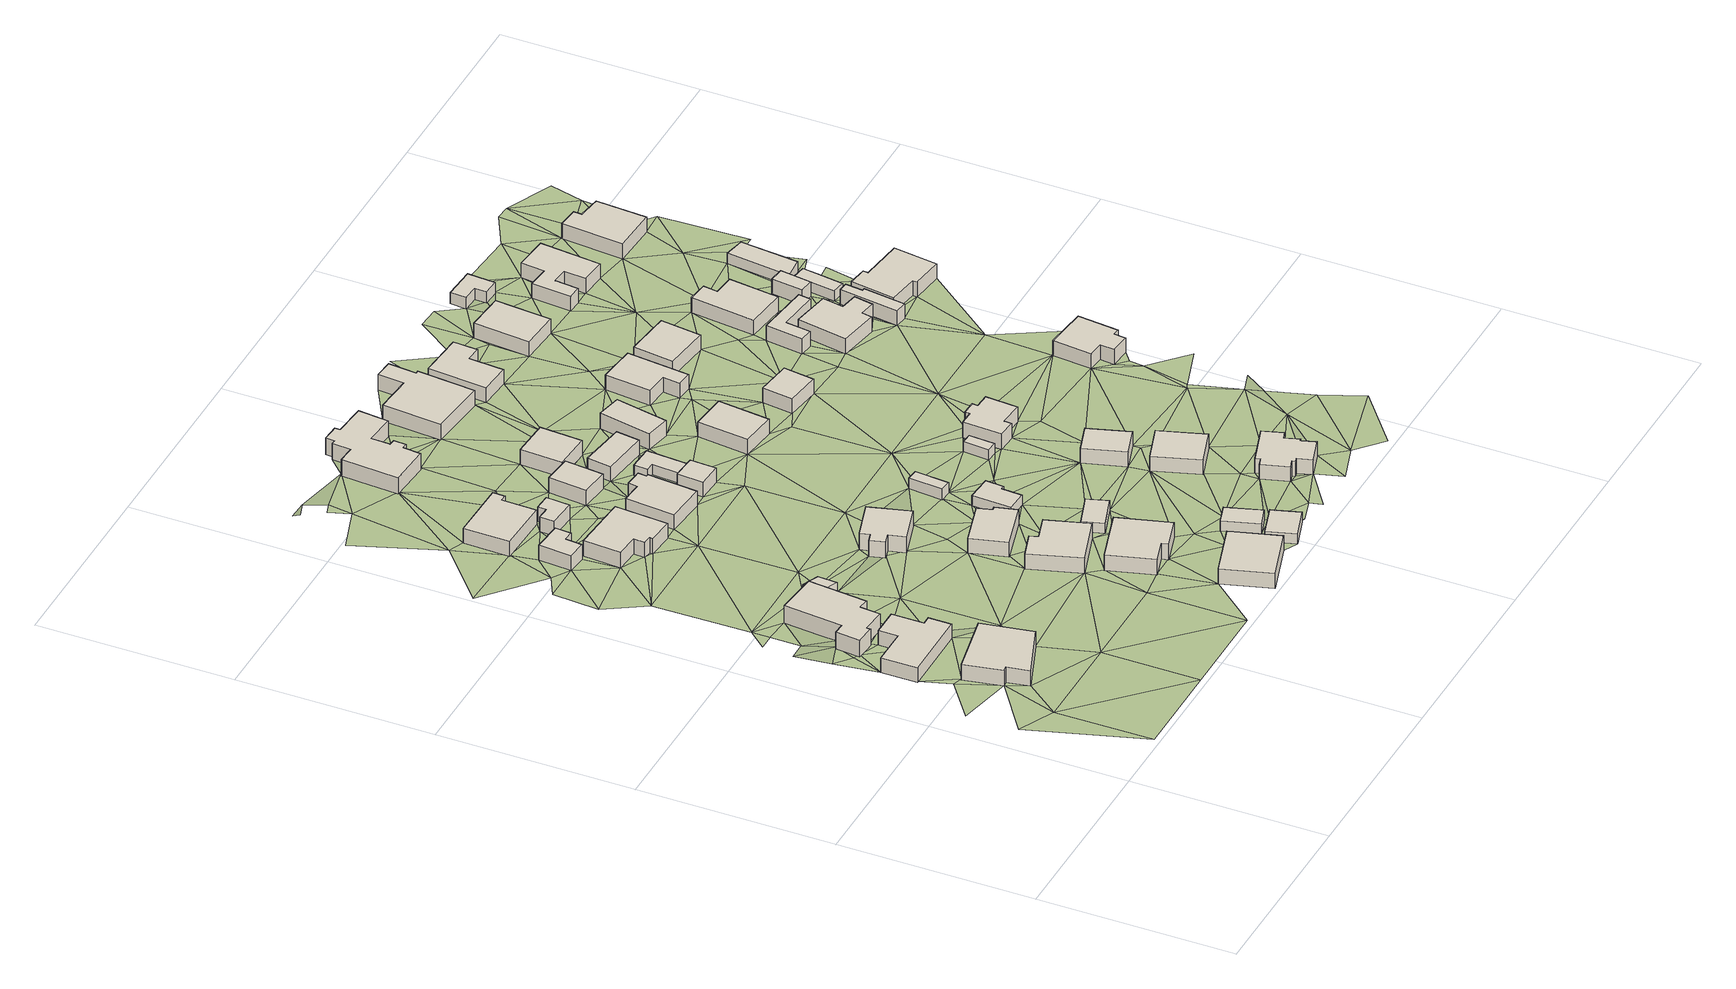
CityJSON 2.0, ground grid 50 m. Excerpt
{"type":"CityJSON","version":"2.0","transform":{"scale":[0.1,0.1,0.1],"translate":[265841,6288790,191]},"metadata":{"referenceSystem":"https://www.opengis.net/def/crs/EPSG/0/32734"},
"CityObjects":{
"building1":{"type":"Building","attributes":{"address":"4 Halbeck Street Mamre 7347 Cape Town","building":"house","building:levels":"1","building_height":4.1,"roof_height":198.18,"ground_height":194.08,"plus_code":"4FRWFFPH+6MH"},"geometry":[{"type":"Solid","lod":"1","boundaries":[[[[0,1,2,3]],[[1,4,5,2]],[[4,6,7,5]],[[6,8,9,7]],[[8,10,11,9]],[[10,0,3,11]],[[3,2,5,7,9,11]],[[10,8,6,4,1,0]]]]}]},
"building2":{"type":"Building","attributes":{"address":"2 Halbeck Street Mamre 7347 Cape Town","building":"house","building:levels":"1","building_height":4.1,"roof_height":197.88,"ground_height":193.78,"plus_code":"4FRWFFPH+8M3"},"geometry":[{"type":"Solid","lod":"1","boundaries":[[[[12,13,14,15]],[[13,16,17,14]],[[16,18,19,17]],[[18,20,21,19]],[[20,22,23,21]],[[22,24,25,23]],[[24,26,27,25]],[[26,12,15,27]],[[15,14,17,19,21,23,25,27]],[[26,24,22,20,18,16,13,12]]]]}]},
"building3":{"type":"Building","attributes":{"address":"29 Main Road Mamre 7347 Cape Town","building":"house","building:levels":"1","building_height":4.1,"roof_height":197.88,"ground_height":193.78,"plus_code":"4FRWFFPH+9MH"},"geometry":[{"type":"Solid","lod":"1","boundaries":[[[[28,29,30,31]],[[29,32,33,30]],[[32,34,35,33]],[[34,36,37,35]],[[36,38,39,37]],[[38,40,41,39]],[[40,42,43,41]],[[42,44,45,43]],[[44,46,47,45]],[[46,28,31,47]],[[31,30,33,35,37,39,41,43,45,47]],[[46,44,42,40,38,36,34,32,29,28]]]]}]},
"building4":{"type":"Building","attributes":{"building":"cabin","building:levels":"1","building_height":2.8,"roof_height":196.08,"ground_height":193.28,"plus_code":"4FRWFFPH+9PW"},"geometry":[{"type":"Solid","lod":"1","boundaries":[[[[48,49,50,51]],[[49,52,53,50]],[[52,54,55,53]],[[54,48,51,55]],[[51,50,53,55]],[[54,52,49,48]]]]}]},
"building5":{"type":"Building","attributes":{"address":"Main Road Mamre 7347 Cape Town","building":"garage","building:levels":"1","building_height":4.1,"roof_height":197.1,"ground_height":193,"plus_code":"4FRWFFPH+JM9"},"geometry":[{"type":"Solid","lod":"1","boundaries":[[[[56,57,58,59]],[[57,60,61,58]],[[60,62,63,61]],[[62,64,65,63]],[[64,66,67,65]],[[66,56,59,67]],[[59,58,61,63,65,67]],[[66,64,62,60,57,56]]]]}]},
"building6":{"type":"Building","attributes":{"address":"12 Main Road Mamre 7347 Cape Town","building":"house","building:levels":"1","building_height":4.1,"roof_height":197.12,"ground_height":193.02,"plus_code":"4FRWFFPH+HPG"},"geometry":[{"type":"Solid","lod":"1","boundaries":[[[[68,69,70,71]],[[69,72,73,70]],[[72,74,75,73]],[[74,76,77,75]],[[76,78,79,77]],[[78,80,81,79]],[[80,82,83,81]],[[82,68,71,83]],[[71,70,73,75,77,79,81,83]],[[82,80,78,76,74,72,69,68]]]]}]},
"building7":{"type":"Building","attributes":{"address":"11 Tol Street Mamre 7347 Cape Town","building":"house","building:levels":"1","building_height":4.1,"roof_height":196.89,"ground_height":192.79,"plus_code":"4FRWFFPH+MP6"},"geometry":[{"type":"Solid","lod":"1","boundaries":[[[[84,85,86,87]],[[85,88,89,86]],[[88,90,91,89]],[[90,92,93,91]],[[92,94,95,93]],[[94,84,87,95]],[[87,86,89,91,93,95]],[[94,92,90,88,85,84]]]]}]},
"building8":{"type":"Building","attributes":{"address":"Tol Street Mamre 7347 Cape Town","building":"garage","building:levels":"1","building_height":4.1,"roof_height":197.12,"ground_height":193.02,"plus_code":"4FRWFFPH+JPP"},"geometry":[{"type":"Solid","lod":"1","boundaries":[[[[96,97,98,99]],[[97,100,101,98]],[[100,102,103,101]],[[102,104,105,103]],[[104,106,107,105]],[[106,96,99,107]],[[99,98,101,103,105,107]],[[106,104,102,100,97,96]]]]}]},
"building9":{"type":"Building","attributes":{"address":"5 Halbeck Street Mamre 7347 Cape Town","building":"house","building:levels":"1","building_height":4.1,"roof_height":198.06,"ground_height":193.96,"plus_code":"4FRWFFPH+6VP"},"geometry":[{"type":"Solid","lod":"1","boundaries":[[[[108,109,110,111]],[[109,112,113,110]],[[112,114,115,113]],[[114,116,117,115]],[[116,118,119,117]],[[118,108,111,119]],[[111,110,113,115,117,119]],[[118,116,114,112,109,108]]]]}]},
"building10":{"type":"Building","attributes":{"address":"1 Halbeck Street Mamre 7347 Cape Town","building":"house","building:levels":"1","building_height":4.1,"roof_height":197.85,"ground_height":193.75,"plus_code":"4FRWFFPH+9RH"},"geometry":[{"type":"Solid","lod":"1","boundaries":[[[[120,121,122,123]],[[121,124,125,122]],[[124,126,127,125]],[[126,128,129,127]],[[128,130,131,129]],[[130,132,133,131]],[[132,134,135,133]],[[134,120,123,135]],[[123,122,125,127,129,131,133,135]],[[134,132,130,128,126,124,121,120]]]]}]},
"building11":{"type":"Building","attributes":{"address":"9 Halbeck Street Mamre 7347 Cape Town","building":"house","building:levels":"1","building_height":4.1,"roof_height":198.34,"ground_height":194.24,"plus_code":"4FRWFFPH+3WQ"},"geometry":[{"type":"Solid","lod":"1","boundaries":[[[[136,137,138,139]],[[137,140,141,138]],[[140,142,143,141]],[[142,136,139,143]],[[139,138,141,143]],[[142,140,137,136]]]]}]},
"building12":{"type":"Building","attributes":{"address":"7 Halbeck Street Mamre 7347 Cape Town","building":"house","building:levels":"1","building_height":4.1,"roof_height":198.2,"ground_height":194.1,"plus_code":"4FRWFFPH+5WF"},"geometry":[{"type":"Solid","lod":"1","boundaries":[[[[144,145,146,147]],[[145,148,149,146]],[[148,150,151,149]],[[150,152,153,151]],[[152,154,155,153]],[[154,144,147,155]],[[147,146,149,151,153,155]],[[154,152,150,148,145,144]]]]}]},
"building13":{"type":"Building","attributes":{"address":"3 Halbeck Street Mamre 7347 Cape Town","building":"house","building:levels":"1","building_height":4.1,"roof_height":197.85,"ground_height":193.75,"plus_code":"4FRWFFPH+7VW"},"geometry":[{"type":"Solid","lod":"1","boundaries":[[[[156,157,158,159]],[[157,160,161,158]],[[160,162,163,161]],[[162,164,165,163]],[[164,166,167,165]],[[166,156,159,167]],[[159,158,161,163,165,167]],[[166,164,162,160,157,156]]]]}]},
"building14":{"type":"Building","attributes":{"address":"10 Main Road Mamre 7347 Cape Town","building":"house","building:levels":"1","building_height":4.1,"roof_height":197.12,"ground_height":193.02,"plus_code":"4FRWFFPH+HR6"},"geometry":[{"type":"Solid","lod":"1","boundaries":[[[[168,169,170,171]],[[169,172,173,170]],[[172,174,175,173]],[[174,176,177,175]],[[176,178,179,177]],[[178,180,181,179]],[[180,182,183,181]],[[182,168,171,183]],[[171,170,173,175,177,179,181,183]],[[182,180,178,176,174,172,169,168]]]]}]},
"building15":{"type":"Building","attributes":{"address":"Tol Street Mamre 7347 Cape Town","building":"yes","building:levels":"1","building_height":4.1,"roof_height":197.12,"ground_height":193.02,"plus_code":"4FRWFFPH+JQQ"},"geometry":[{"type":"Solid","lod":"1","boundaries":[[[[184,185,186,187]],[[185,188,189,186]],[[188,190,191,189]],[[190,184,187,191]],[[187,186,189,191]],[[190,188,185,184]]]]}]},
"building16":{"type":"Building","attributes":{"address":"Halbeck Street Mamre 7347 Cape Town","building":"cabin","building:levels":"1","building_height":2.8,"roof_height":196.58,"ground_height":193.78,"plus_code":"4FRWFFPH+6WQ"},"geometry":[{"type":"Solid","lod":"1","boundaries":[[[[192,193,194,195]],[[193,196,197,194]],[[196,198,199,197]],[[198,192,195,199]],[[195,194,197,199]],[[198,196,193,192]]]]}]},
"building17":{"type":"Building","attributes":{"building":"garage","building:levels":"1","building_height":4.1,"roof_height":197.29,"ground_height":193.19,"plus_code":"4FRWFFPH+GVR"},"geometry":[{"type":"Solid","lod":"1","boundaries":[[[[200,201,202,203]],[[201,204,205,202]],[[204,206,207,205]],[[206,208,209,207]],[[208,200,203,209]],[[203,202,205,207,209]],[[208,206,204,201,200]]]]}]},
"building18":{"type":"Building","attributes":{"address":"Halbeck Street Mamre 7347 Cape Town","building":"cabin","building:levels":"1","building_height":2.8,"roof_height":197.04,"ground_height":194.24,"plus_code":"4FRWFFPJ+32J"},"geometry":[{"type":"Solid","lod":"1","boundaries":[[[[210,211,212,213]],[[211,214,215,212]],[[214,216,217,215]],[[216,210,213,217]],[[213,212,215,217]],[[216,214,211,210]]]]}]},
"building19":{"type":"Building","attributes":{"address":"14 Tol Street Mamre 7347 Cape Town","building":"house","building:levels":"1","building_height":4.1,"roof_height":196.75,"ground_height":192.65,"plus_code":"4FRWFFPH+RQ2"},"geometry":[{"type":"Solid","lod":"1","boundaries":[[[[218,219,220,221]],[[219,222,223,220]],[[222,224,225,223]],[[224,226,227,225]],[[226,228,229,227]],[[228,230,231,229]],[[230,232,233,231]],[[232,234,235,233]],[[234,236,237,235]],[[236,238,239,237]],[[238,240,241,239]],[[240,242,243,241]],[[242,244,245,243]],[[244,246,247,245]],[[246,248,249,247]],[[248,218,221,249]],[[221,220,223,225,227,229,231,233,235,237,239,241,243,245,247,249]],[[248,246,244,242,240,238,236,234,232,230,228,226,224,222,219,218]]]]}]},
"building20":{"type":"Building","attributes":{"address":"Halbeck Street Mamre 7347 Cape Town","building":"cabin","building:levels":"1","building_height":2.8,"roof_height":196.9,"ground_height":194.1,"plus_code":"4FRWFFPH+4X9"},"geometry":[{"type":"Solid","lod":"1","boundaries":[[[[250,251,252,253]],[[251,254,255,252]],[[254,256,257,255]],[[256,250,253,257]],[[253,252,255,257]],[[256,254,251,250]]]]}]},
"building21":{"type":"Building","attributes":{"address":"Halbeck Street Mamre 7347 Cape Town","building":"cabin","building:levels":"1","building_height":2.8,"roof_height":196.37,"ground_height":193.57,"plus_code":"4FRWFFPH+8W4"},"geometry":[{"type":"Solid","lod":"1","boundaries":[[[[258,259,260,261]],[[259,262,263,260]],[[262,264,265,263]],[[264,266,267,265]],[[266,268,269,267]],[[268,258,261,269]],[[261,260,263,265,267,269]],[[268,266,264,262,259,258]]]]}]},
"building22":{"type":"Building","attributes":{"building":"cabin","building:levels":"1","building_height":2.8,"roof_height":195.99,"ground_height":193.19,"plus_code":"4FRWFFPH+HVC"},"geometry":[{"type":"Solid","lod":"1","boundaries":[[[[200,270,271,272]],[[270,273,274,271]],[[273,275,276,274]],[[275,277,278,276]],[[277,201,279,278]],[[201,200,272,279]],[[272,271,274,276,278,279]],[[201,277,275,273,270,200]]]]}]},
"building23":{"type":"Building","attributes":{"building":"cabin","building:levels":"1","building_height":2.8,"roof_height":196.37,"ground_height":193.57,"plus_code":"4FRWFFPH+9WG"},"geometry":[{"type":"Solid","lod":"1","boundaries":[[[[280,281,282,283]],[[281,284,285,282]],[[284,286,287,285]],[[286,280,283,287]],[[283,282,285,287]],[[286,284,281,280]]]]}]},
"building24":{"type":"Building","attributes":{"address":"9 Tol Street Mamre 7347 Cape Town","building":"house","building:levels":"1","building_height":4.1,"roof_height":197.11,"ground_height":193.01,"plus_code":"4FRWFFPH+MRG"},"geometry":[{"type":"Solid","lod":"1","boundaries":[[[[288,289,290,291]],[[289,292,293,290]],[[292,294,295,293]],[[294,288,291,295]],[[291,290,293,295]],[[294,292,289,288]]]]}]},
"building25":{"type":"Building","attributes":{"address":"Tol Street Mamre 7347 Cape Town","building":"yes","building:levels":"1","building_height":4.1,"roof_height":197.29,"ground_height":193.19,"plus_code":"4FRWFFPH+JVC"},"geometry":[{"type":"Solid","lod":"1","boundaries":[[[[296,297,298,299]],[[297,300,301,298]],[[300,302,303,301]],[[302,296,299,303]],[[299,298,301,303]],[[302,300,297,296]]]]}]},
"building26":{"type":"Building","attributes":{"address":"Tol Street Mamre 7347 Cape Town","building":"house","building:levels":"1","building_height":4.1,"roof_height":197.29,"ground_height":193.19,"plus_code":"4FRWFFPH+JWC"},"geometry":[{"type":"Solid","lod":"1","boundaries":[[[[304,305,306,307]],[[305,308,309,306]],[[308,310,311,309]],[[310,304,307,311]],[[307,306,309,311]],[[310,308,305,304]]]]}]},
"building27":{"type":"Building","attributes":{"address":"8 Main Road Mamre 7347 Cape Town","building":"house","building:levels":"1","building_height":4.1,"roof_height":197.35,"ground_height":193.25,"plus_code":"4FRWFFPH+GWX"},"geometry":[{"type":"Solid","lod":"1","boundaries":[[[[312,313,314,315]],[[313,316,317,314]],[[316,318,319,317]],[[318,312,315,319]],[[315,314,317,319]],[[318,316,313,312]]]]}]},
"building28":{"type":"Building","attributes":{"address":"12 Tol Street Mamre 7347 Cape Town","building":"house","building:levels":"1","building_height":4.1,"roof_height":197.01,"ground_height":192.91,"plus_code":"4FRWFFPH+QVR"},"geometry":[{"type":"Solid","lod":"1","boundaries":[[[[320,321,322,323]],[[321,324,325,322]],[[324,326,327,325]],[[326,328,329,327]],[[328,330,331,329]],[[330,332,333,331]],[[332,334,335,333]],[[334,320,323,335]],[[323,322,325,327,329,331,333,335]],[[334,332,330,328,326,324,321,320]]]]}]},
"building29":{"type":"Building","attributes":{"building":"cabin","building:levels":"1","building_height":2.8,"roof_height":196.37,"ground_height":193.57,"plus_code":"4FRWFFPJ+922"},"geometry":[{"type":"Solid","lod":"1","boundaries":[[[[336,337,338,339]],[[337,340,341,338]],[[340,342,343,341]],[[342,336,339,343]],[[339,338,341,343]],[[342,340,337,336]]]]}]},
"building30":{"type":"Building","attributes":{"address":"2 Khorhamer Street Mamre 7347 Cape Town","building":"house","building:levels":"1","building_height":4.1,"roof_height":197.98,"ground_height":193.88,"plus_code":"4FRWFFPJ+732"},"geometry":[{"type":"Solid","lod":"1","boundaries":[[[[344,345,346,347]],[[345,348,349,346]],[[348,350,351,349]],[[350,344,347,351]],[[347,346,349,351]],[[350,348,345,344]]]]}]},
"building31":{"type":"Building","attributes":{"address":"4 Khorhamer Street Mamre 7347 Cape Town","building":"house","building:levels":"1","building_height":4.1,"roof_height":197.98,"ground_height":193.88,"plus_code":"4FRWFFPJ+633"},"geometry":[{"type":"Solid","lod":"1","boundaries":[[[[352,353,354,355]],[[353,356,357,354]],[[356,358,359,357]],[[358,352,355,359]],[[355,354,357,359]],[[358,356,353,352]]]]}]},
"building32":{"type":"Building","attributes":{"address":"6 Khorhamer Street Mamre 7347 Cape Town","building":"house","building:levels":"1","building_height":4.1,"roof_height":198.39,"ground_height":194.29,"plus_code":"4FRWFFPJ+446"},"geometry":[{"type":"Solid","lod":"1","boundaries":[[[[360,361,362,363]],[[361,364,365,362]],[[364,366,367,365]],[[366,368,369,367]],[[368,370,371,369]],[[370,372,373,371]],[[372,374,375,373]],[[374,376,377,375]],[[376,378,379,377]],[[378,380,381,379]],[[380,382,383,381]],[[382,384,385,383]],[[384,386,387,385]],[[386,360,363,387]],[[363,362,365,367,369,371,373,375,377,379,381,383,385,387]],[[386,384,382,380,378,376,374,372,370,368,366,364,361,360]]]]}]},
"building33":{"type":"Building","attributes":{"address":"25 Main Road Mamre 7347 Cape Town","building":"house","building:levels":"1","building_height":4.1,"roof_height":197.7,"ground_height":193.6,"plus_code":"4FRWFFPJ+925"},"geometry":[{"type":"Solid","lod":"1","boundaries":[[[[388,389,390,391]],[[389,392,393,390]],[[392,394,395,393]],[[394,396,397,395]],[[396,398,399,397]],[[398,400,401,399]],[[400,402,403,401]],[[402,404,405,403]],[[404,406,407,405]],[[406,388,391,407]],[[391,390,393,395,397,399,401,403,405,407]],[[406,404,402,400,398,396,394,392,389,388]]]]}]},
"building34":{"type":"Building","attributes":{"address":"10 Tol Street Mamre 7347 Cape Town","building":"house","building:levels":"1","building_height":4.1,"roof_height":197.01,"ground_height":192.91,"plus_code":"4FRWFFPH+QW7"},"geometry":[{"type":"Solid","lod":"1","boundaries":[[[[408,409,410,411]],[[409,412,413,410]],[[412,414,415,413]],[[414,416,417,415]],[[416,418,419,417]],[[418,408,411,419]],[[411,410,413,415,417,419]],[[418,416,414,412,409,408]]]]}]},
"building35":{"type":"Building","attributes":{"address":"7 Tol Street Mamre 7347 Cape Town","building":"house","building:levels":"1","building_height":4.1,"roof_height":197.16,"ground_height":193.06,"plus_code":"4FRWFFPH+JXW"},"geometry":[{"type":"Solid","lod":"1","boundaries":[[[[420,421,422,423]],[[421,424,425,422]],[[424,426,427,425]],[[426,428,429,427]],[[428,430,431,429]],[[430,420,423,431]],[[423,422,425,427,429,431]],[[430,428,426,424,421,420]]]]}]},
"building36":{"type":"Building","attributes":{"address":"6 Main Road Mamre 7347 Cape Town","building":"house","building:levels":"1","building_height":4.1,"roof_height":197.35,"ground_height":193.25,"plus_code":"4FRWFFPJ+G2F"},"geometry":[{"type":"Solid","lod":"1","boundaries":[[[[432,433,434,435]],[[433,436,437,434]],[[436,438,439,437]],[[438,432,435,439]],[[435,434,437,439]],[[438,436,433,432]]]]}]},
"building37":{"type":"Building","attributes":{"address":"5 Tol Street Mamre 7347 Cape Town","building":"house","building:levels":"1","building_height":4.1,"roof_height":197.27,"ground_height":193.17,"plus_code":"4FRWFFPJ+J2W"},"geometry":[{"type":"Solid","lod":"1","boundaries":[[[[440,441,442,443]],[[441,444,445,442]],[[444,446,447,445]],[[446,440,443,447]],[[443,442,445,447]],[[446,444,441,440]]]]}]},
"building38":{"type":"Building","attributes":{"address":"8 Tol Street Mamre 7347 Cape Town","building":"house","building:levels":"1","building_height":4.1,"roof_height":197.14,"ground_height":193.04,"plus_code":"4FRWFFPJ+Q2C"},"geometry":[{"type":"Solid","lod":"1","boundaries":[[[[448,449,450,451]],[[449,452,453,450]],[[452,454,455,453]],[[454,448,451,455]],[[451,450,453,455]],[[454,452,449,448]]]]}]},
"building39":{"type":"Building","attributes":{"address":"Main Road Mamre 7347 Cape Town","building":"yes","building:levels":"1","building_height":4.1,"roof_height":197.38,"ground_height":193.28,"plus_code":"4FRWFFPJ+H42"},"geometry":[{"type":"Solid","lod":"1","boundaries":[[[[456,457,458,459]],[[457,460,461,458]],[[460,462,463,461]],[[462,464,465,463]],[[464,466,467,465]],[[466,456,459,467]],[[459,458,461,463,465,467]],[[466,464,462,460,457,456]]]]}]},
"building40":{"type":"Building","attributes":{"address":"23 Main Road Mamre 7347 Cape Town","building":"house","building:levels":"1","building_height":4.1,"roof_height":197.8,"ground_height":193.7,"plus_code":"4FRWFFPJ+86J"},"geometry":[{"type":"Solid","lod":"1","boundaries":[[[[468,469,470,471]],[[469,472,473,470]],[[472,474,475,473]],[[474,476,477,475]],[[476,478,479,477]],[[478,480,481,479]],[[480,482,483,481]],[[482,468,471,483]],[[471,470,473,475,477,479,481,483]],[[482,480,478,476,474,472,469,468]]]]}]},
"building41":{"type":"Building","attributes":{"address":"4 Main Road Mamre 7347 Cape Town","building":"house","building:levels":"1","building_height":4.1,"roof_height":197.38,"ground_height":193.28,"plus_code":"4FRWFFPJ+G4H"},"geometry":[{"type":"Solid","lod":"1","boundaries":[[[[484,485,486,487]],[[485,488,489,486]],[[488,490,491,489]],[[490,492,493,491]],[[492,494,495,493]],[[494,496,497,495]],[[496,498,499,497]],[[498,484,487,499]],[[487,486,489,491,493,495,497,499]],[[498,496,494,492,490,488,485,484]]]]}]},
"building42":{"type":"Building","attributes":{"address":"Tol Street Mamre 7347 Cape Town","building":"cabin","building:levels":"1","building_height":2.8,"roof_height":196.01,"ground_height":193.21,"plus_code":"4FRWFFPJ+R2H"},"geometry":[{"type":"Solid","lod":"1","boundaries":[[[[500,501,502,503]],[[501,504,505,502]],[[504,506,507,505]],[[506,508,509,507]],[[508,510,511,509]],[[510,500,503,511]],[[503,502,505,507,509,511]],[[510,508,506,504,501,500]]]]}]},
"building43":{"type":"Building","attributes":{"address":"3 Tol Street Mamre 7347 Cape Town","building":"house","building:levels":"1","building_height":4.1,"roof_height":197.27,"ground_height":193.17,"plus_code":"4FRWFFPJ+J44"},"geometry":[{"type":"Solid","lod":"1","boundaries":[[[[512,513,514,515]],[[513,516,517,514]],[[516,518,519,517]],[[518,520,521,519]],[[520,522,523,521]],[[522,512,515,523]],[[515,514,517,519,521,523]],[[522,520,518,516,513,512]]]]}]},
"building44":{"type":"Building","attributes":{"building":"garage","building:levels":"1","building_height":4.1,"roof_height":197.36,"ground_height":193.26,"plus_code":"4FRWFFPJ+G54"},"geometry":[{"type":"Solid","lod":"1","boundaries":[[[[524,525,526,527]],[[525,528,529,526]],[[528,530,531,529]],[[530,532,533,531]],[[532,534,535,533]],[[534,524,527,535]],[[527,526,529,531,533,535]],[[534,532,530,528,525,524]]]]}]},
"building45":{"type":"Building","attributes":{"address":"6 Tol Street Mamre 7347 Cape Town","building":"house","building:levels":"1","building_height":4.1,"roof_height":197.31,"ground_height":193.21,"plus_code":"4FRWFFPJ+Q46"},"geometry":[{"type":"Solid","lod":"1","boundaries":[[[[536,537,538,539]],[[537,540,541,538]],[[540,542,543,541]],[[542,544,545,543]],[[544,546,547,545]],[[546,548,549,547]],[[548,550,551,549]],[[550,552,553,551]],[[552,554,555,553]],[[554,536,539,555]],[[539,538,541,543,545,547,549,551,553,555]],[[554,552,550,548,546,544,542,540,537,536]]]]}]},
"building46":{"type":"Building","attributes":{"address":"Tol Street Mamre 7347 Cape Town","building":"yes","building:levels":"1","building_height":4.1,"roof_height":197.27,"ground_height":193.17,"plus_code":"4FRWFFPJ+H5P"},"geometry":[{"type":"Solid","lod":"1","boundaries":[[[[556,557,558,559]],[[557,560,561,558]],[[560,562,563,561]],[[562,556,559,563]],[[559,558,561,563]],[[562,560,557,556]]]]}]},
"building47":{"type":"Building","attributes":{"building":"cabin","building:levels":"1","building_height":2.8,"roof_height":195.97,"ground_height":193.17,"plus_code":"4FRWFFPJ+H55"},"geometry":[{"type":"Solid","lod":"1","boundaries":[[[[564,565,566,567]],[[565,568,569,566]],[[568,570,571,569]],[[570,572,573,571]],[[572,564,567,573]],[[567,566,569,571,573]],[[572,570,568,565,564]]]]}]},
"building48":{"type":"Building","attributes":{"address":"2 Main Road Mamre 7347 Cape Town","building":"house","building:levels":"1","building_height":4.1,"roof_height":197.36,"ground_height":193.26,"plus_code":"4FRWFFPJ+G68"},"geometry":[{"type":"Solid","lod":"1","boundaries":[[[[574,575,576,577]],[[575,578,579,576]],[[578,580,581,579]],[[580,582,583,581]],[[582,584,585,583]],[[584,586,587,585]],[[586,588,589,587]],[[588,574,577,589]],[[577,576,579,581,583,585,587,589]],[[588,586,584,582,580,578,575,574]]]]}]},
"building49":{"type":"Building","attributes":{"building":"cabin","building:levels":"1","building_height":2.8,"roof_height":195.97,"ground_height":193.17,"plus_code":"4FRWFFPJ+J66"},"geometry":[{"type":"Solid","lod":"1","boundaries":[[[[590,591,592,593]],[[591,594,595,592]],[[594,596,597,595]],[[596,590,593,597]],[[593,592,595,597]],[[596,594,591,590]]]]}]},
"building50":{"type":"Building","attributes":{"address":"4 Tol Street Mamre 7347 Cape Town","building":"house","building:levels":"1","building_height":4.1,"roof_height":197.26,"ground_height":193.16,"plus_code":"4FRWFFPJ+Q55"},"geometry":[{"type":"Solid","lod":"1","boundaries":[[[[598,599,600,601]],[[599,602,603,600]],[[602,604,605,603]],[[604,606,607,605]],[[606,608,609,607]],[[608,598,601,609]],[[601,600,603,605,607,609]],[[608,606,604,602,599,598]]]]}]},
"terrain1":{"type":"TINRelief","geometry":[{"type":"CompositeSurface","lod":"1","boundaries":[[[610,611,612]],[[613,610,612]],[[614,612,611]],[[613,615,616]],[[612,8,613]],[[615,617,618]],[[615,613,617]],[[619,613,8]],[[8,612,620]],[[18,621,622]],[[621,18,623]],[[620,612,614]],[[617,624,618]],[[625,622,626]],[[621,626,622]],[[623,18,16]],[[621,623,626]],[[625,626,627]],[[13,623,16]],[[13,628,623]],[[627,626,629]],[[620,630,8]],[[631,632,633]],[[624,617,634]],[[627,28,632]],[[629,28,627]],[[635,628,13]],[[635,636,628]],[[633,632,28]],[[12,635,13]],[[12,26,24]],[[630,637,634]],[[624,634,637]],[[638,620,614]],[[24,624,637]],[[635,12,639]],[[640,635,639]],[[49,633,28]],[[641,12,24]],[[56,642,643]],[[12,641,639]],[[641,24,637]],[[643,644,76]],[[28,645,49]],[[630,620,646]],[[52,645,639]],[[633,647,644]],[[648,633,49]],[[56,649,642]],[[650,649,651]],[[52,639,54]],[[56,643,76]],[[54,639,641]],[[630,646,637]],[[49,645,52]],[[652,650,651]],[[653,620,638]],[[56,66,649]],[[644,654,76]],[[647,633,648]],[[66,651,649]],[[49,48,648]],[[654,644,655]],[[57,56,76]],[[620,653,646]],[[637,166,641]],[[644,647,655]],[[54,641,656]],[[57,76,657]],[[652,651,94]],[[48,54,130]],[[57,657,60]],[[658,76,654]],[[646,659,637]],[[66,106,651]],[[60,657,62]],[[660,652,661]],[[659,166,637]],[[653,638,142]],[[126,648,48]],[[655,662,654]],[[66,64,106]],[[656,130,54]],[[656,641,663]],[[64,62,96]],[[48,130,126]],[[664,651,106]],[[166,663,641]],[[665,62,657]],[[666,652,94]],[[96,106,64]],[[647,667,655]],[[668,646,653]],[[669,653,142]],[[96,62,97]],[[668,653,669]],[[661,652,666]],[[670,671,672]],[[104,664,106]],[[673,661,674]],[[667,647,168]],[[128,126,130]],[[97,62,675]],[[676,656,663]],[[62,665,675]],[[166,659,677]],[[664,104,102]],[[142,678,669]],[[126,679,648]],[[680,664,102]],[[677,659,681]],[[682,666,94]],[[648,683,647]],[[680,102,684]],[[667,168,182]],[[668,108,646]],[[685,663,166]],[[667,182,665]],[[102,100,684]],[[669,678,686]],[[168,647,687]],[[661,688,674]],[[675,665,182]],[[688,672,674]],[[97,675,689]],[[678,142,140]],[[100,97,689]],[[690,663,685]],[[661,666,688]],[[675,182,689]],[[691,681,692]],[[677,681,157]],[[693,682,684]],[[188,684,100]],[[685,166,164]],[[683,648,679]],[[682,693,666]],[[124,679,126]],[[148,108,668]],[[100,689,188]],[[188,693,684]],[[689,182,178]],[[647,683,687]],[[691,157,681]],[[685,164,690]],[[180,178,182]],[[140,694,678]],[[694,695,678]],[[691,108,198]],[[696,689,178]],[[697,666,693]],[[198,108,192]],[[108,148,192]],[[140,698,216]],[[164,162,160]],[[210,216,698]],[[204,687,206]],[[216,699,140]],[[693,188,292]],[[157,258,160]],[[164,700,690]],[[690,286,124]],[[694,140,254]],[[687,204,701]],[[178,296,696]],[[196,691,198]],[[259,157,691]],[[296,178,702]],[[206,687,683]],[[254,140,699]],[[160,268,164]],[[688,703,222]],[[124,286,679]],[[702,704,701]],[[188,185,294]],[[148,193,192]],[[695,193,148]],[[697,693,292]],[[160,258,268]],[[292,188,294]],[[259,258,157]],[[702,701,275]],[[696,296,302]],[[701,204,275]],[[259,691,196]],[[302,185,696]],[[164,268,700]],[[296,702,273]],[[216,214,699]],[[694,254,251]],[[690,700,286]],[[208,206,683]],[[201,275,204]],[[705,697,706]],[[275,273,702]],[[275,201,277]],[[707,708,709]],[[250,699,214]],[[185,710,294]],[[711,700,268]],[[312,683,679]],[[185,302,710]],[[697,712,706]],[[196,193,713]],[[695,694,356]],[[273,297,296]],[[712,697,292]],[[264,262,259]],[[268,266,711]],[[708,706,712]],[[714,214,715]],[[708,716,709]],[[312,208,683]],[[695,356,193]],[[679,286,717]],[[273,270,718]],[[208,312,200]],[[251,356,694]],[[273,718,297]],[[714,719,214]],[[300,710,302]],[[712,716,708]],[[711,266,720]],[[266,264,720]],[[712,292,721]],[[270,200,722]],[[259,196,348]],[[312,679,717]],[[713,348,196]],[[713,193,350]],[[366,251,250]],[[366,250,214]],[[259,348,264]],[[270,722,718]],[[297,718,722]],[[284,717,286]],[[342,284,711]],[[722,300,297]],[[720,336,711]],[[723,716,712]],[[368,214,719]],[[722,200,318]],[[710,724,721]],[[348,720,264]],[[312,318,200]],[[716,723,244]],[[300,308,710]],[[193,356,350]],[[725,356,251]],[[368,366,214]],[[724,710,308]],[[726,251,366]],[[300,722,308]],[[350,348,713]],[[725,251,726]],[[342,711,336]],[[727,712,721]],[[728,729,719]],[[284,342,717]],[[318,730,722]],[[336,720,337]],[[721,724,727]],[[719,729,368]],[[720,348,731]],[[720,731,337]],[[732,312,717]],[[732,313,312]],[[361,726,366]],[[366,364,361]],[[368,372,370]],[[372,368,729]],[[418,727,724]],[[342,406,717]],[[723,733,320]],[[372,729,374]],[[734,350,356]],[[337,731,340]],[[430,724,308]],[[730,318,735]],[[726,736,725]],[[731,348,737]],[[406,342,340]],[[738,730,739]],[[340,731,406]],[[418,724,740]],[[726,361,360]],[[729,741,742]],[[406,402,717]],[[737,348,345]],[[344,350,734]],[[353,734,356]],[[308,738,430]],[[313,732,432]],[[735,318,316]],[[727,418,416]],[[739,730,743]],[[740,724,430]],[[736,726,360]],[[717,744,732]],[[316,313,438]],[[730,735,743]],[[727,416,745]],[[741,746,742]],[[344,734,353]],[[313,432,438]],[[404,402,406]],[[430,738,739]],[[334,747,745]],[[742,382,380]],[[748,737,749]],[[750,737,345]],[[717,402,751]],[[334,745,416]],[[386,384,382]],[[735,316,438]],[[744,432,732]],[[743,752,739]],[[737,750,749]],[[744,717,751]],[[735,753,743]],[[438,753,735]],[[400,398,396]],[[742,754,382]],[[740,430,755]],[[751,402,400]],[[746,754,742]],[[386,382,754]],[[756,740,757]],[[386,754,360]],[[758,344,353]],[[759,416,760]],[[758,353,736]],[[753,438,761]],[[344,472,345]],[[396,751,400]],[[736,360,762]],[[740,448,757]],[[430,428,755]],[[755,448,740]],[[345,472,750]],[[753,763,428]],[[746,764,765]],[[755,428,446]],[[757,766,760]],[[763,446,428]],[[763,753,767]],[[749,750,469]],[[754,762,360]],[[744,768,761]],[[746,769,754]],[[753,761,767]],[[766,757,448]],[[768,744,751]],[[396,749,469]],[[758,736,762]],[[344,758,472]],[[448,755,449]],[[760,766,454]],[[446,449,755]],[[769,746,765]],[[396,469,751]],[[448,454,766]],[[760,454,770]],[[761,768,771]],[[768,751,772]],[[769,773,754]],[[761,774,767]],[[754,773,762]],[[469,750,472]],[[466,761,771]],[[761,466,774]],[[771,768,772]],[[758,762,775]],[[776,770,454]],[[777,449,446]],[[758,775,778]],[[751,524,772]],[[779,762,773]],[[771,772,780]],[[777,446,444]],[[781,776,454]],[[758,778,472]],[[781,454,452]],[[782,751,469]],[[498,780,772]],[[783,774,466]],[[767,520,444]],[[767,774,520]],[[476,472,778]],[[476,474,472]],[[524,751,782]],[[460,780,498]],[[775,784,778]],[[540,452,449]],[[785,476,778]],[[542,449,777]],[[449,542,540]],[[783,520,774]],[[786,781,452]],[[478,476,785]],[[466,787,783]],[[444,520,777]],[[772,524,788]],[[786,789,781]],[[452,790,786]],[[462,460,498]],[[540,790,452]],[[542,777,544]],[[478,482,480]],[[464,787,466]],[[782,469,468]],[[791,792,788]],[[777,550,544]],[[462,498,793]],[[777,520,518]],[[788,524,791]],[[546,544,550]],[[524,782,525]],[[536,790,540]],[[794,791,524]],[[795,540,537]],[[550,548,546]],[[550,777,552]],[[536,796,790]],[[534,793,797]],[[536,540,795]],[[793,562,462]],[[787,464,562]],[[562,464,462]],[[797,794,534]],[[524,534,794]],[[796,536,798]],[[518,799,800]],[[588,525,782]],[[537,536,795]],[[787,562,560]],[[525,584,528]],[[562,793,556]],[[793,534,801]],[[560,800,787]],[[777,518,598]],[[801,556,793]],[[525,588,584]],[[528,584,582]],[[552,777,598]],[[801,534,532]],[[582,530,528]],[[582,532,530]],[[801,532,802]],[[560,557,800]],[[568,556,801]],[[798,536,803]],[[518,800,591]],[[588,586,584]],[[582,802,532]],[[782,574,588]],[[557,556,804]],[[556,568,804]],[[580,802,582]],[[800,557,591]],[[804,568,565]],[[536,554,803]],[[564,802,805]],[[802,580,805]],[[518,806,598]],[[557,804,591]],[[806,518,591]],[[580,578,805]],[[804,565,807]],[[808,554,552]],[[808,552,598]],[[805,809,564]],[[807,565,810]],[[554,808,803]],[[591,590,806]],[[590,807,810]],[[806,599,598]],[[803,808,811]],[[806,590,812]],[[813,814,815]],[[813,816,808]],[[599,806,817]],[[812,817,806]],[[808,816,811]],[[815,814,818]],[[815,818,813]],[[599,819,818]],[[599,817,819]],[[813,818,820]],[[813,820,816]],[[819,820,818]],[[816,820,821]]]}]}
},
"vertices":[
[332,530,29],[171,498,29],[171,498,72],[332,530,72],[190,400,29],[190,400,72],[204,402,29],[204,402,72],[215,345,29],[215,345,72],[357,398,29],[357,398,72],
[284,725,28],[214,725,28],[214,725,69],[284,725,69],[214,676,28],[214,676,69],[121,676,28],[121,676,69],[121,584,28],[121,584,69],[306,585,28],[306,585,69],[306,643,28],[306,643,69],[284,643,28],[284,643,69],
[211,959,20],[196,808,20],[196,808,69],[211,959,69],[167,810,20],[167,810,69],[161,747,20],[161,747,69],[211,743,20],[211,743,69],[212,753,20],[212,753,69],[274,748,20],[274,748,69],[278,800,20],[278,800,69],[305,796,20],[305,796,69],[320,948,20],[320,948,69],
[367,947,23],[325,965,23],[325,965,51],[367,947,51],[324,915,23],[324,915,51],[364,897,23],[364,897,51],
[190,1481,20],[240,1477,20],[240,1477,61],[190,1481,61],[244,1520,20],[244,1520,61],[270,1518,20],[270,1518,61],[273,1559,20],[273,1559,61],[197,1565,20],[197,1565,61],
[328,1341,18],[396,1336,18],[396,1336,61],[328,1341,61],[405,1471,18],[405,1471,61],[255,1481,18],[255,1481,61],[249,1384,18],[249,1384,61],[310,1380,18],[310,1380,61],[308,1352,18],[308,1352,61],[329,1350,18],[329,1350,61],
[184,1631,18],[320,1628,18],[320,1628,59],[184,1631,59],[322,1716,18],[322,1716,59],[338,1715,18],[338,1715,59],[339,1746,18],[339,1746,59],[186,1749,18],[186,1749,59],
[294,1571,20],[367,1567,20],[367,1567,61],[294,1571,61],[371,1627,20],[371,1627,61],[329,1629,20],[329,1629,61],[328,1607,20],[328,1607,61],[296,1609,20],[296,1609,61],
[789,458,28],[754,566,28],[754,566,71],[789,458,71],[692,547,28],[692,547,71],[685,568,28],[685,568,71],[618,547,28],[618,547,71],[660,417,28],[660,417,71],
[568,819,23],[665,847,23],[665,847,68],[568,819,68],[634,952,23],[634,952,68],[534,922,23],[534,922,68],[541,897,23],[541,897,68],[520,891,23],[520,891,68],[531,854,23],[531,854,68],[556,861,23],[556,861,68],
[787,0,31],[926,43,31],[926,43,73],[787,0,73],[888,168,31],[888,168,73],[748,125,31],[748,125,73],
[788,266,28],[869,290,28],[869,290,72],[788,266,72],[829,424,28],[829,424,72],[689,382,28],[689,382,72],[724,266,28],[724,266,72],[783,283,28],[783,283,72],
[646,599,28],[770,633,28],[770,633,68],[646,599,68],[755,688,28],[755,688,68],[746,686,28],[746,686,68],[735,723,28],[735,723,68],[620,691,28],[620,691,68],
[432,1336,20],[536,1327,20],[536,1327,61],[432,1336,61],[547,1455,20],[547,1455,61],[541,1456,20],[541,1456,61],[543,1478,20],[543,1478,61],[498,1482,20],[498,1482,61],[495,1458,20],[495,1458,61],[443,1462,20],[443,1462,61],
[506,1548,19],[516,1647,19],[516,1647,61],[506,1548,61],[442,1654,19],[442,1654,61],[432,1556,19],[432,1556,61],
[819,440,28],[904,468,28],[904,468,56],[819,440,56],[886,521,28],[886,521,56],[802,493,28],[802,493,56],
[636,1391,22],[594,1394,22],[594,1394,63],[636,1391,63],[574,1395,22],[574,1395,63],[570,1328,22],[570,1328,63],[633,1324,22],[633,1324,63],
[961,25,32],[1042,51,32],[1042,51,60],[961,25,60],[1019,122,32],[1019,122,60],[938,97,32],[938,97,60],
[371,2178,12],[369,2155,12],[369,2155,58],[371,2178,58],[358,2156,12],[358,2156,58],[355,2108,12],[355,2108,58],[311,2111,12],[311,2111,58],[301,1965,12],[301,1965,58],[407,1958,12],[407,1958,58],[411,2003,12],[411,2003,58],[425,2002,12],[425,2002,58],[427,2034,12],[427,2034,58],[411,2035,12],[411,2035,58],[413,2084,12],[413,2084,58],[490,2077,12],[490,2077,58],[497,2154,12],[497,2154,58],[414,2162,12],[414,2162,58],[414,2175,12],[414,2175,58],
[1015,133,31],[985,222,31],[985,222,59],[1015,133,59],[933,206,31],[933,206,59],[963,116,31],[963,116,59],
[787,660,26],[841,657,26],[841,657,54],[787,660,54],[844,710,26],[844,710,54],[854,709,26],[854,709,54],[857,756,26],[857,756,54],[792,760,26],[792,760,54],
[643,1503,22],[643,1503,50],[636,1391,50],[581,1506,22],[581,1506,50],[579,1470,22],[579,1470,50],[599,1469,22],[599,1469,50],[594,1394,50],
[786,831,24],[815,829,24],[815,829,54],[786,831,54],[822,915,24],[822,915,54],[793,918,24],[793,918,54],
[603,1645,19],[609,1753,19],[609,1753,61],[603,1645,61],[512,1758,19],[512,1758,61],[507,1650,19],[507,1650,61],
[535,1543,22],[656,1527,22],[656,1527,63],[535,1543,63],[664,1588,22],[664,1588,63],[544,1605,22],[544,1605,63],
[750,1504,20],[777,1639,20],[777,1639,63],[750,1504,63],[713,1652,20],[713,1652,63],[686,1517,20],[686,1517,63],
[761,1306,22],[853,1295,22],[853,1295,63],[761,1306,63],[868,1427,22],[868,1427,63],[776,1437,22],[776,1437,63],
[639,2172,16],[634,2105,16],[634,2105,60],[639,2172,60],[537,2113,16],[537,2113,60],[525,1963,16],[525,1963,60],[676,1948,16],[676,1948,60],[689,2096,16],[689,2096,60],[681,2096,16],[681,2096,60],[687,2168,16],[687,2168,60],
[967,799,26],[995,797,26],[995,797,54],[967,799,54],[999,863,26],[999,863,54],[972,865,26],[972,865,54],
[1148,524,29],[1114,628,29],[1114,628,70],[1148,524,70],[1039,604,29],[1039,604,70],[1072,500,29],[1072,500,70],
[1212,364,29],[1174,480,29],[1174,480,70],[1212,364,70],[1078,449,29],[1078,449,70],[1116,333,29],[1116,333,70],
[1268,260,33],[1166,227,33],[1166,227,74],[1268,260,74],[1170,215,33],[1170,215,74],[1149,208,33],[1149,208,74],[1171,140,33],[1171,140,74],[1192,147,33],[1192,147,74],[1195,138,33],[1195,138,74],[1205,142,33],[1205,142,74],[1217,105,33],[1217,105,74],[1284,126,33],[1284,126,74],[1272,163,33],[1272,163,74],[1278,165,33],[1278,165,74],[1266,201,33],[1266,201,74],[1285,208,33],[1285,208,74],
[1018,790,24],[1065,787,24],[1065,787,67],[1018,790,67],[1066,806,24],[1066,806,67],[1128,802,24],[1128,802,67],[1133,884,24],[1133,884,67],[1095,886,24],[1095,886,67],[1096,900,24],[1096,900,67],[1060,902,24],[1060,902,67],[1059,889,24],[1059,889,67],[1023,890,24],[1023,890,67],
[776,1922,19],[782,2011,19],[782,2011,60],[776,1922,60],[821,2008,19],[821,2008,60],[825,2070,19],[825,2070,60],[708,2079,19],[708,2079,60],[696,1928,19],[696,1928,60],
[840,1586,21],[898,1580,21],[898,1580,62],[840,1586,62],[893,1537,21],[893,1537,62],[933,1533,21],[933,1533,62],[950,1693,21],[950,1693,62],[852,1703,21],[852,1703,62],
[945,1280,22],[1035,1268,22],[1035,1268,63],[945,1280,63],[1046,1347,22],[1046,1347,63],[956,1359,22],[956,1359,63],
[962,1586,21],[1081,1572,21],[1081,1572,63],[962,1586,63],[1094,1676,21],[1094,1676,63],[975,1690,21],[975,1690,63],
[896,1914,20],[996,1906,20],[996,1906,61],[896,1914,61],[1008,2050,20],[1008,2050,61],[908,2058,20],[908,2058,61],
[1163,1356,22],[1197,1352,22],[1197,1352,64],[1163,1356,64],[1205,1416,22],[1205,1416,64],[1310,1403,22],[1310,1403,64],[1314,1435,22],[1314,1435,64],[1175,1452,22],[1175,1452,64],
[1501,824,27],[1391,836,27],[1391,836,68],[1501,824,68],[1381,736,27],[1381,736,68],[1422,732,27],[1422,732,68],[1418,696,27],[1418,696,68],[1470,691,27],[1470,691,68],[1473,721,27],[1473,721,68],[1490,719,27],[1490,719,68],
[1204,1267,22],[1306,1249,22],[1306,1249,64],[1204,1267,64],[1311,1275,22],[1311,1275,64],[1351,1268,22],[1351,1268,64],[1360,1317,22],[1360,1317,64],[1315,1325,22],[1315,1325,64],[1324,1379,22],[1324,1379,64],[1227,1396,22],[1227,1396,64],
[1042,2088,19],[1084,2086,19],[1084,2086,50],[1042,2088,50],[1088,2157,19],[1088,2157,50],[1006,2162,19],[1006,2162,50],[1003,2121,19],[1003,2121,50],[1044,2119,19],[1044,2119,50],
[1288,1474,21],[1303,1602,21],[1303,1602,63],[1288,1474,63],[1249,1608,21],[1249,1608,63],[1254,1645,21],[1254,1645,63],[1202,1651,21],[1202,1651,63],[1183,1486,21],[1183,1486,63],
[1351,1206,23],[1383,1202,23],[1383,1202,64],[1351,1206,64],[1397,1310,23],[1397,1310,64],[1390,1311,23],[1390,1311,64],[1395,1355,23],[1395,1355,64],[1371,1358,23],[1371,1358,64],
[1160,2057,22],[1154,1996,22],[1154,1996,63],[1160,2057,63],[1099,2002,22],[1099,2002,63],[1091,1901,22],[1091,1901,63],[1126,1898,22],[1126,1898,63],[1132,1958,22],[1132,1958,63],[1172,1955,22],[1172,1955,63],[1167,1899,22],[1167,1899,63],[1233,1893,22],[1233,1893,63],[1248,2049,22],[1248,2049,63],
[1371,1431,22],[1382,1511,22],[1382,1511,63],[1371,1431,63],[1344,1516,22],[1344,1516,63],[1334,1435,22],[1334,1435,63],
[1422,1440,22],[1427,1477,22],[1427,1477,50],[1422,1440,50],[1392,1482,22],[1392,1482,50],[1377,1376,22],[1377,1376,50],[1412,1371,22],[1412,1371,50],
[1553,1201,23],[1568,1314,23],[1568,1314,64],[1553,1201,64],[1457,1328,23],[1457,1328,64],[1458,1341,23],[1458,1341,64],[1409,1348,23],[1409,1348,64],[1393,1234,23],[1393,1234,64],[1471,1223,23],[1471,1223,64],[1470,1212,23],[1470,1212,64],
[1460,1647,21],[1407,1657,21],[1407,1657,50],[1460,1647,50],[1389,1493,21],[1389,1493,50],[1445,1498,21],[1445,1498,50],
[1323,1879,21],[1440,1873,21],[1440,1873,63],[1323,1879,63],[1448,2003,21],[1448,2003,63],[1388,2011,21],[1388,2011,63],[1389,2032,21],[1389,2032,63],[1337,2037,21],[1337,2037,63],
[53,300,29],[146,5,30],[146,255,29],[190,400,31],[397,5,31],[146,505,31],[47,429,31],[171,498,31],[121,584,31],[204,402,31],[397,255,30],[146,755,28],[104,789,28],[161,747,28],[306,585,30],[103,886,20],[167,810,28],[147,886,20],[211,743,28],[196,808,28],[357,398,30],[106,964,20],[147,964,20],[146,1010,20],[332,530,30],[274,748,28],[212,753,28],[397,505,30],[648,5,31],[305,796,28],[278,800,28],[397,755,28],[90,1480,20],[83,1362,18],[146,1260,18],[320,948,23],[660,417,30],[397,1260,20],[397,1010,23],[146,1510,20],[4,1639,17],[184,1631,20],[146,1765,18],[648,255,31],[308,1352,20],[328,1341,20],[531,854,28],[255,1481,20],[310,1380,20],[618,547,30],[69,1988,15],[184,2025,15],[329,1350,20],[568,819,28],[320,1628,20],[405,1471,20],[301,1965,17],[396,1336,20],[689,382,30],[724,266,31],[126,2147,10],[131,2130,15],[175,2145,10],[166,2079,15],[194,2088,15],[397,1510,20],[556,861,28],[646,599,30],[788,266,31],[648,1010,23],[322,1716,19],[685,568,30],[339,1746,19],[648,1260,22],[338,1715,19],[648,755,28],[783,283,31],[536,1327,22],[311,2111,17],[432,1556,20],[665,847,28],[754,566,30],[692,547,30],[397,1765,19],[899,255,31],[869,290,31],[506,1548,20],[407,1958,17],[926,43,32],[963,116,32],[786,831,26],[547,1455,22],[543,1478,22],[355,2108,17],[541,1456,22],[411,2003,17],[425,2002,17],[411,2035,17],[427,2034,17],[413,2084,17],[603,1645,20],[815,829,26],[525,1963,19],[899,505,28],[1051,49,35],[1042,51,35],[490,2077,17],[899,1010,24],[648,1510,22],[1111,67,35],[899,755,26],[609,1753,20],[686,1517,22],[537,2113,19],[648,1765,20],[1116,333,33],[1150,255,33],[676,1948,19],[1120,35,35],[1217,105,35],[750,1504,22],[1018,790,26],[899,1260,22],[634,2105,19],[1150,505,29],[899,1510,22],[1212,364,33],[1065,787,26],[777,1639,21],[840,1586,22],[776,1922,20],[1237,35,35],[1284,126,36],[893,1537,22],[1035,1268,23],[689,2096,19],[1332,65,36],[681,2096,19],[1066,806,26],[1128,802,26],[1150,755,26],[1150,1010,24],[898,1580,22],[933,1533,22],[1401,255,33],[899,1765,21],[782,2011,20],[821,2008,20],[1401,505,30],[750,2193,16],[825,2070,20],[1046,1347,23],[1452,385,30],[962,1586,22],[1401,5,36],[1538,117,37],[899,2015,20],[1081,1572,22],[1150,1260,23],[1497,227,33],[907,2186,19],[1163,1356,23],[1204,1267,23],[1461,341,33],[1150,1510,22],[1413,511,30],[963,2182,19],[1150,1765,21],[1440,632,27],[1503,401,30],[1197,1352,23],[1003,2121,20],[1401,1010,24],[1183,1486,22],[1527,547,30],[1445,670,27],[1042,2088,22],[1288,1474,22],[1306,1249,23],[1044,2119,22],[1084,2086,22],[1351,1268,23],[1311,1275,23],[1324,1379,23],[1360,1317,23],[1150,2015,22],[1088,2157,20],[1315,1325,23],[1094,2166,20],[1249,1608,22],[1303,1602,22],[1377,1376,23],[1412,1371,23],[1260,2153,20],[1389,1493,22],[1469,1360,23],[1401,1765,21],[1445,1498,22],[1337,2037,22],[1486,1446,22],[1496,1500,22],[1353,2202,20],[1514,1648,21],[1389,2032,22],[1388,2011,22],[1401,2015,22],[1390,2199,20],[1504,1877,21],[1448,2003,22],[1473,1902,22],[1486,2057,22],[1510,2144,20]
]}
